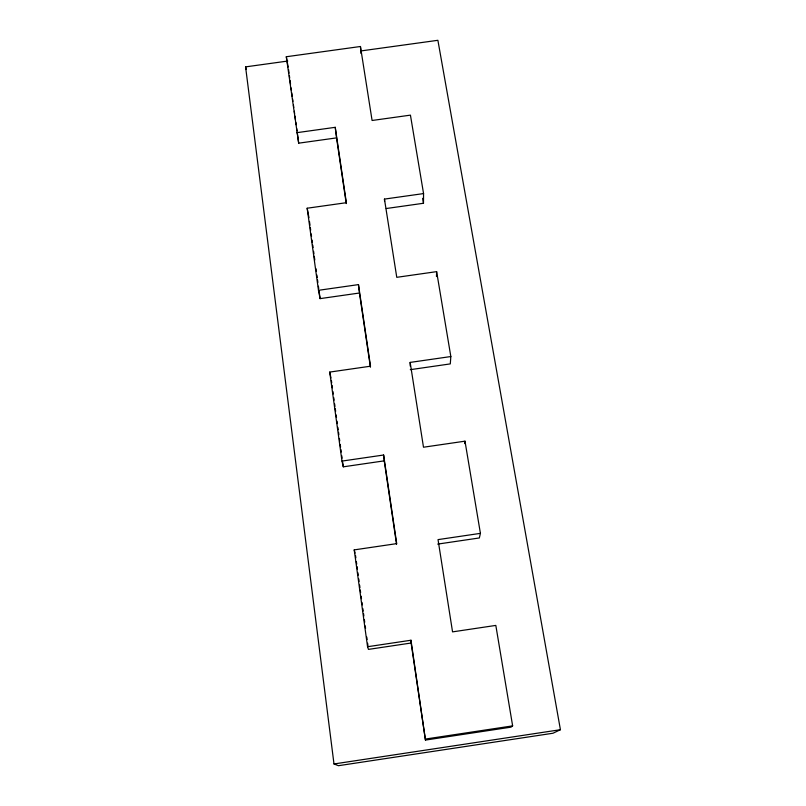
<?xml version="1.0" encoding="UTF-8"?>
<svg xmlns="http://www.w3.org/2000/svg" width="806" height="806" viewBox="0 0 806 806"><rect width="100%" height="100%" fill="white"/><g stroke="black" fill="none" stroke-linecap="round" stroke-linejoin="round"><path stroke-width="1.21" d="M386.245 208.522L423.482 203.273L423.563 193.581L410.435 115.137L372.09 120.487L360.443 46.496L286.301 56.742L298.683 143.176L336.545 137.886L335.236 127.318L296.759 132.688M436.459 276.559L436.63 271.642L396.764 277.324L384.452 199.092L423.563 193.581M436.63 271.642L450.836 356.544L450.292 363.899L410.294 369.672M450.836 356.544L410.153 362.408L423.493 447.219L464.991 441.174L480.416 533.36L438.031 539.617L452.549 631.874L495.821 625.416L512.636 725.874L510.923 727.173L425.457 740.079L410.989 640.236L367.556 646.724L354.217 549.883L396.723 543.627L383.626 455.017L341.986 461.082L329.735 372.08L370.518 366.206L358.469 284.609L318.471 290.311L307.167 208.22L346.368 202.699L335.236 127.318M464.679 443.602L464.991 441.174M480.416 533.36L479.348 537.955L437.698 544.1M360.967 50.929L437.89 40.3L560.422 729.712L552.987 733.238L338.449 765.7L333.996 763.967L245.578 66.878L287.762 61.044M425.578 739.031L512.636 725.874M333.996 763.967L560.422 729.712M410.989 640.236L411.12 643.027L368.463 649.394L367.556 646.724M341.986 461.082L343.296 466.825L384.23 460.851L383.626 455.017M318.471 290.311L320.113 298.623L359.456 293.011L358.469 284.609M354.217 549.883L355.063 553.118M245.578 66.878L246.162 69.306M329.735 372.08L330.974 378.004M307.167 208.22L308.96 217.691M286.301 56.742L288.145 67.059M422.666 198.357L423.482 203.273M336.545 137.886L346.248 203.575M359.456 293.011L370.407 367.224M384.23 460.851L396.552 544.302M411.12 643.027L425.457 740.079M288.528 69.437L289.032 73.124M289.374 75.583L289.707 78.041M290.049 80.499L290.553 84.187M291.067 87.874L291.399 90.332M291.742 92.791L292.246 96.478M292.588 98.937L292.931 101.395M293.434 105.082L293.777 107.541M294.281 111.218L294.623 113.676M294.956 116.135L295.47 119.822M295.812 122.28L296.145 124.739M296.658 128.426L296.991 130.884M297.333 133.343L298.683 143.176M309.474 221.428L309.988 225.166M310.33 227.655L310.673 230.143M311.187 233.881L311.539 236.37M312.053 240.107L312.396 242.596M312.738 245.084L313.081 247.573M313.594 251.311L313.937 253.799M314.28 256.298L314.793 260.026M315.992 268.741L316.335 271.239M316.859 274.967L317.201 277.466M317.544 279.954L317.886 282.443M318.4 286.18L318.743 288.669M319.085 291.157L320.113 298.623M331.387 380.422L331.729 382.89M332.072 385.359L332.415 387.827M332.918 391.535L333.261 394.003M333.775 397.701L334.107 400.169M334.621 403.877L334.964 406.345M335.306 408.813L335.639 411.282M336.152 414.979L336.495 417.448M337.009 421.155L337.341 423.624M337.855 427.331L338.198 429.8M338.54 432.268L338.873 434.736M339.386 438.434L339.729 440.902M340.233 444.61L340.575 447.078M340.918 449.547L341.26 452.015M341.764 455.712L342.107 458.181M342.621 461.888L343.296 466.825M355.517 555.435L355.859 557.903M356.363 561.611L356.705 564.089M357.048 566.558L357.39 569.036M357.904 572.744L358.237 575.212M358.751 578.92L359.093 581.398M359.607 585.106L359.939 587.574M360.282 590.052L360.625 592.521M361.138 596.228L361.481 598.707M361.985 602.414L362.327 604.893M362.841 608.601L363.184 611.069M363.526 613.547L363.869 616.016M364.372 619.723L364.715 622.202M365.229 625.909L365.571 628.378M366.76 637.032L367.103 639.511M367.617 643.218L367.949 645.687M360.443 46.496L360.987 53.468M384.452 199.092L384.593 201.49M410.153 362.408L410.224 366.045"/></g></svg>
